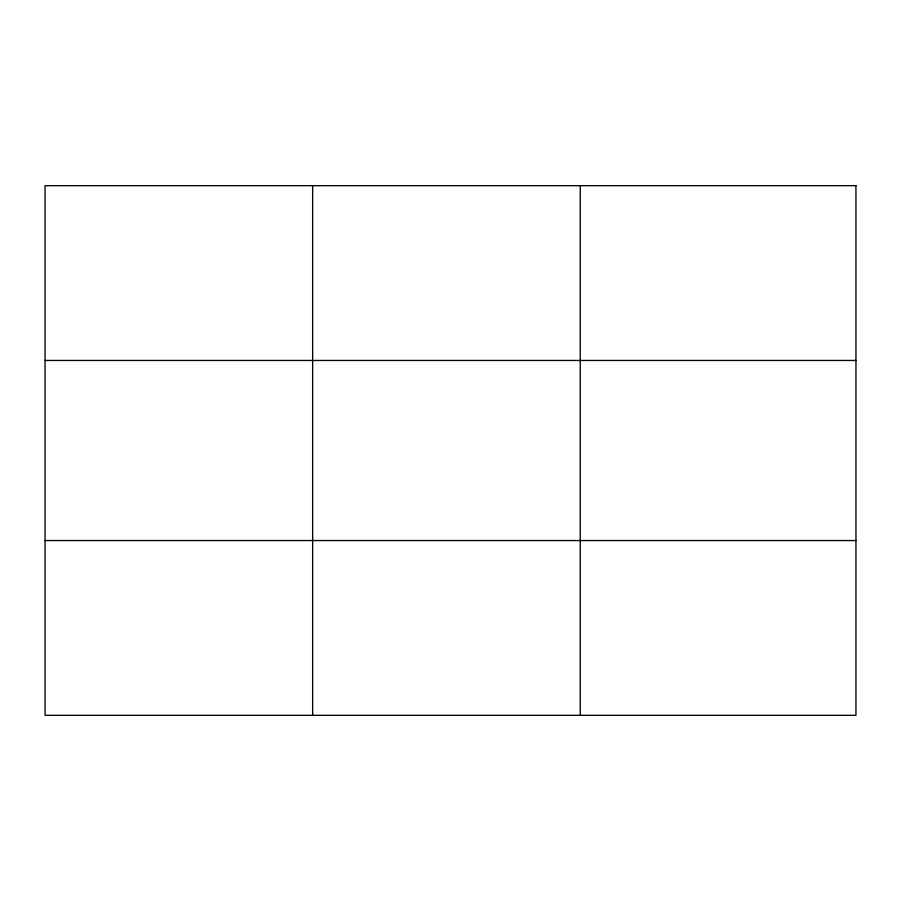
<?xml version="1.0" encoding="UTF-8"?>
<svg xmlns="http://www.w3.org/2000/svg" width="901" height="901" viewBox="0 0 901 901"><rect width="100%" height="100%" fill="white"/><g stroke="black" fill="none" stroke-linecap="round" stroke-linejoin="round"><path stroke-width="1.35" d="M312.647 715.326L312.647 185.674M580.244 715.326L580.244 185.674M45.05 360.456L855.95 360.456M45.05 540.544L855.95 540.544M855.95 185.674L855.95 715.326L45.05 715.326L45.05 185.674L855.95 185.674"/></g></svg>
